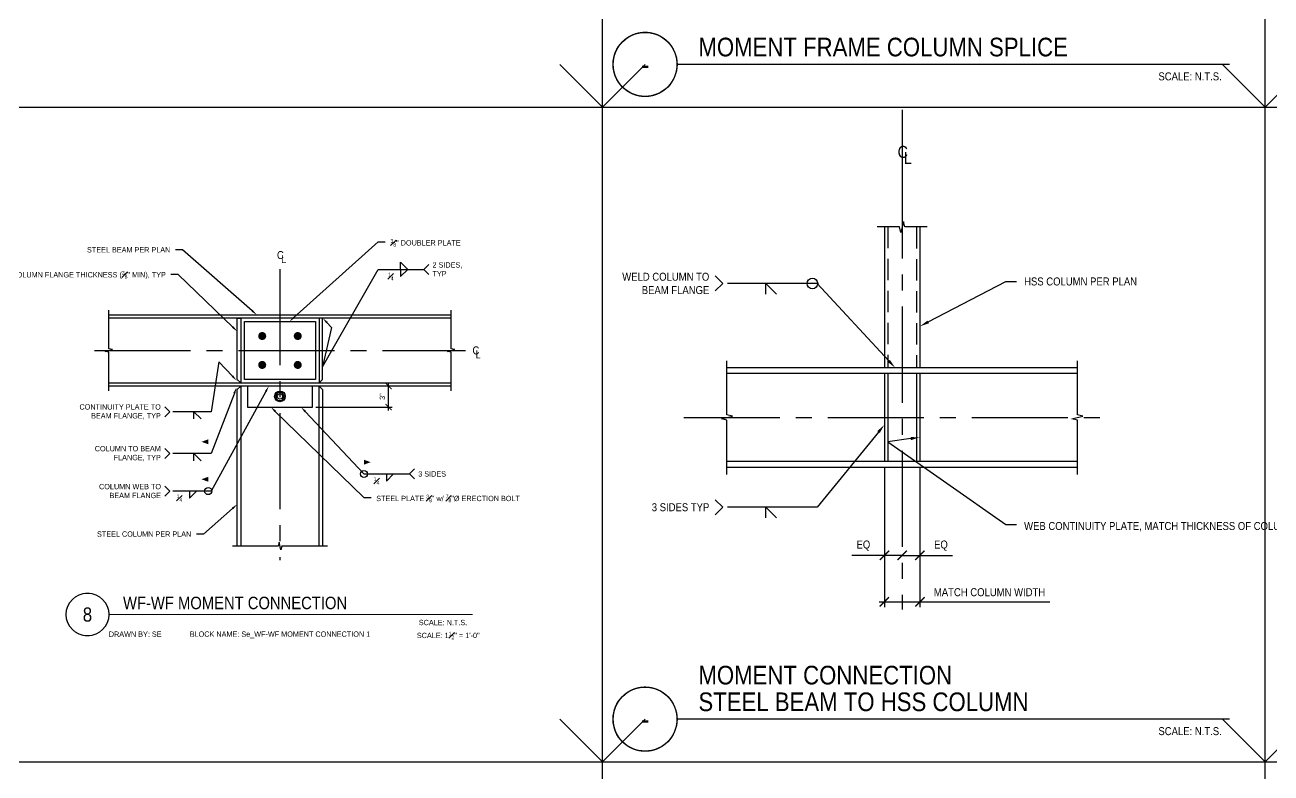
# Model space of a CAD drawing. Header units: inches. Extents: x -16404 to 14624, y -1591 to 16152.
# Drawn here: x -9116.4 to -8941.1, y 8346.4 to 8451.6 of the extents above; entities that cross this region are included whole.
import ezdxf
from ezdxf import colors
from ezdxf.entities.mleader import LeaderData, LeaderLine
from ezdxf.enums import TextEntityAlignment as Align
from ezdxf.math import Vec2, Vec3

# ---------------------------------------------------------------- set-up
doc = ezdxf.new("R2010")
doc.units = ezdxf.units.IN
doc.header["$LTSCALE"] = 24
doc.header["$MEASUREMENT"] = 0
for name, pattern in [('CENTER2', [1.125, 0.75, -0.125, 0.125, -0.125]), ('DASHED2', [0.375, 0.25, -0.125]), ('HIDDEN2', [0.1875, 0.125, -0.0625])]:
    doc.linetypes.add(name, pattern=pattern)
doc.layers.get('0').update_dxf_attribs({"linetype": 'CONTINUOUS'})
doc.layers.get('DefPoints').update_dxf_attribs({"color": 251, "linetype": 'CONTINUOUS'})
doc.layers.add('DESIGNER COMMENTS', color=221, linetype='CONTINUOUS', plot=False)
doc.layers.add('S-ANNO-GRID-NONPLOT', color=251, linetype='CONTINUOUS', plot=False)
for name, color, linetype in [('S-ANNO-DIMS', 2, 'CONTINUOUS'), ('S-ANNO-NOTE', 4, 'CONTINUOUS'), ('S-BOLT', 2, 'CONTINUOUS'), ('S-BREAK', 2, 'CONTINUOUS'), ('S-GRID', 1, 'CENTER2'), ('S-STEEL', 4, 'CONTINUOUS')]:
    doc.layers.add(name, color=color, linetype=linetype)
doc.styles.add('Arial', font='arial.ttf', dxfattribs={"width": 0.85})
doc.dimstyles.new('DIM-12$0', dxfattribs={"dimscale": 12, "dimtxt": 0.09375, "dimasz": 0.109375, "dimexe": 0.0625, "dimexo": 0.0625, "dimgap": 0.0625, "dimtad": 1, "dimdec": 4, "dimzin": 11, "dimdsep": 46, "dimlunit": 4, "dimtxsty": 'Arial', "dimblk": 'ARCHTICK', "dimblk1": 'ARCHTICK', "dimblk2": 'ARCHTICK', "dimsah": 1, "dimcen": 0.125, "dimdle": 0.0625, "dimclrd": 256, "dimclre": 256, "dimclrt": 4, "dimadec": 0, "dimazin": 0, "dimtfac": 0.75, "dimtdec": 4, "dimtofl": 0, "dimtmove": 0, "dimatfit": 3, "dimldrblk": 'ARCHTICK', "dimfxl": 1, "dimfrac": 1, "dimtolj": 1, "dimtzin": 11, "dimarcsym": 0})
doc.dimstyles.new('DIM-8$0', dxfattribs={"dimscale": 8, "dimtxt": 0.09375, "dimasz": 0.109375, "dimexe": 0.0625, "dimexo": 0.0625, "dimgap": 0.0625, "dimtad": 1, "dimdec": 4, "dimzin": 11, "dimdsep": 46, "dimlunit": 4, "dimtxsty": 'Arial', "dimblk1": 'ARCHTICK', "dimblk2": 'ARCHTICK', "dimsah": 1, "dimcen": 0.125, "dimdle": 0.0625, "dimclrd": 256, "dimclre": 256, "dimclrt": 4, "dimadec": 0, "dimazin": 0, "dimtfac": 1, "dimtdec": 4, "dimtmove": 0, "dimatfit": 3, "dimldrblk": 'ARCHTICK', "dimfxl": 1, "dimtolj": 1, "dimtzin": 11, "dimarcsym": 0})

# ---------------------------------------------------------------- blocks, each defined once
blk = doc.blocks.new('_Integral')
at = {"color": 0, "linetype": 'ByBlock', "lineweight": -2}
for centre, start, end in [((0.44488802, -0.09133463), 101.9999999980396, 167.9999999799194), ((-0.44488802, 0.09133463), 282.0000000215427, 348.0000000034225)]:
    blk.add_arc(centre, 0.45416667, start, end, dxfattribs=at)
blk = doc.blocks.new('_ARCHTICK')
at = {"color": 0, "linetype": 'ByBlock', "const_width": 0.15}
blk.add_lwpolyline([(-0.5, -0.5), (0.5, 0.5)], dxfattribs=at)
blk = doc.blocks.new('*D1004')
at = {"layer": 'DefPoints', "color": 0, "transparency": 16777216}
for p in [(-8995.511701926222, 8390.200302833779), (-8990.511701926218, 8390.200302833779), (-8990.511701926218, 8370.50220920752)]:
    blk.add_point(p, dxfattribs=at)
at = {"layer": 'S-ANNO-DIMS', "lineweight": -2, "transparency": 16777216}
for p, q in [((-8995.511701926222, 8389.450302833779), (-8995.511701926222, 8369.75220920752)), ((-8990.511701926218, 8389.450302833779), (-8990.511701926218, 8369.75220920752)), ((-8996.261701926222, 8370.50220920752), (-8990.511701926218, 8370.50220920752)), ((-8990.511701926218, 8370.50220920752), (-8972.24787177615, 8370.50220920752))]:
    blk.add_line(p, q, dxfattribs=at)
at = {"layer": 'S-ANNO-DIMS', "lineweight": -2, "transparency": 16777216, "xscale": 1.3125, "yscale": 1.3125, "zscale": 1.3125, "rotation": 180}
blk.add_blockref('_ARCHTICK', (-8995.511701926222, 8370.50220920752), dxfattribs=at)
at = {"layer": 'S-ANNO-DIMS', "lineweight": -2, "transparency": 16777216, "xscale": 1.3125, "yscale": 1.3125, "zscale": 1.3125}
blk.add_blockref('_ARCHTICK', (-8990.511701926218, 8370.50220920752), dxfattribs=at)
at = {"layer": 'S-ANNO-DIMS', "color": 4, "transparency": 16777216, "insert": (-8980.723536851185, 8371.834277761407), "char_height": 1.125, "attachment_point": 5, "style": 'Arial'}
blk.add_mtext('\\A1;MATCH COLUMN WIDTH', dxfattribs=at)
blk = doc.blocks.new('*D1005')
at = {"layer": 'DefPoints', "color": 0, "transparency": 16777216}
for p in [(-8995.511701926222, 8390.200302833779), (-8993.011701926222, 8377.023914443482), (-8993.011701926222, 8377.023914443482)]:
    blk.add_point(p, dxfattribs=at)
at = {"layer": 'S-ANNO-DIMS', "lineweight": -2, "transparency": 16777216}
for p, q in [((-8995.511701926222, 8389.450302833779), (-8995.511701926222, 8376.273914443482)), ((-8995.511701926222, 8377.023914443482), (-9000.099722049004, 8377.023914443482)), ((-8993.011701926222, 8377.023914443482), (-8996.261701926222, 8377.023914443482))]:
    blk.add_line(p, q, dxfattribs=at)
at = {"layer": 'S-ANNO-DIMS', "lineweight": -2, "transparency": 16777216, "xscale": 1.3125, "yscale": 1.3125, "zscale": 1.3125, "rotation": 180}
blk.add_blockref('_ARCHTICK', (-8995.511701926222, 8377.023914443482), dxfattribs=at)
at = {"layer": 'S-ANNO-DIMS', "lineweight": -2, "transparency": 16777216, "xscale": 1.3125, "yscale": 1.3125, "zscale": 1.3125}
blk.add_blockref('_ARCHTICK', (-8993.011701926222, 8377.023914443482), dxfattribs=at)
at = {"layer": 'S-ANNO-DIMS', "color": 4, "transparency": 16777216, "insert": (-8998.461961987614, 8378.39013204239), "char_height": 1.125, "attachment_point": 5, "style": 'Arial'}
blk.add_mtext('\\A1;EQ', dxfattribs=at)
blk = doc.blocks.new('*D1006')
at = {"layer": 'DefPoints', "color": 0, "transparency": 16777216}
for p in [(-8990.511701926218, 8390.200302833779), (-8993.011701926222, 8377.023914443482), (-8993.011701926222, 8377.023914443482)]:
    blk.add_point(p, dxfattribs=at)
at = {"layer": 'S-ANNO-DIMS', "lineweight": -2, "transparency": 16777216}
for p, q in [((-8990.511701926218, 8389.450302833779), (-8990.511701926218, 8376.273914443482)), ((-8993.011701926222, 8377.023914443482), (-8989.761701926218, 8377.023914443482)), ((-8990.511701926218, 8377.023914443482), (-8985.923681803435, 8377.023914443482))]:
    blk.add_line(p, q, dxfattribs=at)
at = {"layer": 'S-ANNO-DIMS', "lineweight": -2, "transparency": 16777216, "xscale": 1.3125, "yscale": 1.3125, "zscale": 1.3125, "rotation": 180}
blk.add_blockref('_ARCHTICK', (-8993.011701926222, 8377.023914443482), dxfattribs=at)
at = {"layer": 'S-ANNO-DIMS', "lineweight": -2, "transparency": 16777216, "xscale": 1.3125, "yscale": 1.3125, "zscale": 1.3125}
blk.add_blockref('_ARCHTICK', (-8990.511701926218, 8377.023914443482), dxfattribs=at)
at = {"layer": 'S-ANNO-DIMS', "color": 4, "transparency": 16777216, "insert": (-8987.561441864826, 8378.39013204239), "char_height": 1.125, "attachment_point": 5, "style": 'Arial'}
blk.add_mtext('\\A1;EQ', dxfattribs=at)
blk = doc.blocks.new('*U283')
at = {"const_width": 0.1875}
for points in [[(-4.5, 1.695570592395378e-15, -1), (4.5, 1.479114197289397e-31, 3.732050807568883)], [(-4.5, 5.087936460698574e-16, 1), (4.5, 0, -3.732050807568883)]]:
    blk.add_lwpolyline(points, format="xyb", dxfattribs=at)
blk.add_lwpolyline([(4.5, 0), (82.20909887525067, 0)], dxfattribs=at)
blk.add_circle((0, 0), 4.5)
at = {"style": 'Arial', "width": 0.85}
for tag, p in [('DWG_TITLE_1', (7.5, 6.1875)), ('DWG_TITLE_2', (7.5, 2.4375))]:
    blk.add_attdef(tag, text='', height=2.625, dxfattribs=at).set_placement(p, align=Align.MIDDLE_LEFT)
blk.add_attdef('#', text='', height=3, dxfattribs=at).set_placement((0, 0), align=Align.MIDDLE_CENTER)
blk.add_attdef('SCALE', text='', height=1.125, dxfattribs=at).set_placement((81.08409887525067, -1.125), align=Align.TOP_RIGHT)
blk = doc.blocks.new('CL-V12')
at = {"layer": 'DefPoints'}
blk.add_line((0, 5.936025320726912), (0, -5.936025320726912), dxfattribs=at)
at = {"layer": 'S-ANNO-NOTE', "color": 4, "char_height": 1.6875, "attachment_point": 5, "style": 'Arial'}
for s, insert, width in [('C', (0.0879226104952977, 0), 1.384716916780355), ('L', (0.7932882397290086, -0.8449597052604076), 1.059878922237381)]:
    blk.add_mtext(s, dxfattribs=dict(at, insert=insert, width=width))
blk = doc.blocks.new('*U321')
at = {"const_width": 0.1875}
for points in [[(-4.5, 1.2e-15, -1), (4.5, 0, 3.732050807568882)], [(-4.5, 0, 1), (4.5, 0, -3.732050807568882)]]:
    blk.add_lwpolyline(points, format="xyb", dxfattribs=at)
blk.add_lwpolyline([(4.5, 0), (82.20909887525063, 0)], dxfattribs=at)
blk.add_circle((0, 0), 4.5)
at = {"style": 'Arial', "width": 0.85}
for tag, p in [('DWG_TITLE_1', (7.5, 6.1875)), ('DWG_TITLE_2', (7.5, 2.4375))]:
    blk.add_attdef(tag, text='', height=2.625, dxfattribs=at).set_placement(p, align=Align.MIDDLE_LEFT)
blk.add_attdef('#', text='', height=3, dxfattribs=at).set_placement((0, 0), align=Align.MIDDLE_CENTER)
blk.add_attdef('SCALE', text='', height=1.125, dxfattribs=at).set_placement((81.08409887525063, -1.125), align=Align.TOP_RIGHT)
blk = doc.blocks.new('Se_24x36_DETAILS_GRID')
for p, q in [((7.76742490627095, 15.33333333333339), (7.76742490627095, 23.00000000000007)), ((15.53484981254195, 15.33333333333345), (15.53484981254195, 23.00000000000012)), ((7.767424906271003, 15.33333333333344), (8.267424906293057, 15.83333333335561)), ((15.53484981254195, 15.33333333333344), (16.034849812564, 15.8333333333556)), ((3.552713678800501e-15, 15.33333333333338), (7.767424906270949, 15.33333333333338)), ((7.76742490627095, 15.33333333333338), (15.5348498125419, 15.33333333333338)), ((7.767424906270946, 7.66666666666672), (7.767424906270946, 15.33333333333339)), ((15.53484981254189, 15.33333333333338), (23.30227471881284, 15.33333333333338)), ((15.53484981254195, 7.666666666666777), (15.53484981254195, 15.33333333333345)), ((7.767424906271003, 7.666666666666777), (8.267424906293057, 8.166666666688942)), ((15.53484981254195, 7.666666666666777), (16.034849812564, 8.166666666688936)), ((3.552713678800501e-15, 7.666666666666725), (7.767424906270949, 7.666666666666721)), ((7.76742490627095, 7.666666666666725), (15.5348498125419, 7.666666666666721)), ((7.767424906270946, 4.707345624410664e-14), (7.767424906270946, 7.66666666666672)), ((15.53484981254189, 7.666666666666725), (23.30227471881284, 7.666666666666721)), ((15.53484981254195, 1.039168751049147e-13), (15.53484981254195, 7.666666666666777))]:
    blk.add_line(p, q)
at = {"linetype": 'DASHED2', "ltscale": 0.5}
for p, q in [((7.767424906270946, 15.33333333333338), (7.267424906248898, 15.83333333335554)), ((15.53484981254189, 15.33333333333338), (15.03484981251985, 15.83333333335554)), ((7.767424906270946, 7.66666666666672), (7.267424906248898, 8.166666666688881)), ((15.53484981254189, 7.66666666666672), (15.03484981251985, 8.166666666688881))]:
    blk.add_line(p, q, dxfattribs=at)
blk = doc.blocks.new('*U135')
blk.add_lwpolyline([(-0.328125, 0.5683291712334722), (-0.65625, 0), (-0.328125, -0.5683291712334722), (0.328125, -0.5683291712334722), (0.65625, 0), (0.328125, 0.5683291712334722)], close=True)
for radius in [0.75, 0.375]:
    blk.add_circle((0, 0), radius)
blk = doc.blocks.new('*D1103')
at = {"layer": 'DefPoints', "color": 0, "transparency": 16777216}
for p in [(-9065.21823570591, 8400.820375503503), (-9065.218235706325, 8400.820375503503), (-9075.933920289095, 8397.86600339945)]:
    blk.add_point(p, dxfattribs=at)
at = {"layer": 'S-ANNO-DIMS', "lineweight": -2, "transparency": 16777216}
for p, q in [((-9065.71823570591, 8400.820375503503), (-9065.718235706325, 8400.820375503503)), ((-9065.218235706325, 8397.36600339945), (-9065.218235706325, 8401.320375503503)), ((-9075.433920289095, 8397.86600339945), (-9064.718235706325, 8397.86600339945))]:
    blk.add_line(p, q, dxfattribs=at)
at = {"layer": 'S-ANNO-DIMS', "lineweight": -2, "transparency": 16777216, "xscale": 0.875, "yscale": 0.875, "zscale": 0.875}
for p, rotation in [((-9065.218235706325, 8400.820375503503), 90), ((-9065.218235706325, 8397.86600339945), 270)]:
    blk.add_blockref('_ARCHTICK', p, dxfattribs=dict(at, rotation=rotation))
at = {"layer": 'S-ANNO-DIMS', "color": 4, "transparency": 16777216, "insert": (-9066.101421245203, 8399.343189451476), "char_height": 0.75, "attachment_point": 5, "rotation": 90, "style": 'Arial'}
blk.add_mtext('\\A1;3"', dxfattribs=at)
blk = doc.blocks.new('*U337')
at = {"const_width": 0.125}
for points in [[(-3, 8e-16, -1), (3, 0, 3.732050807568882)], [(-3, 0, 1), (3, 0, -3.732050807568882)]]:
    blk.add_lwpolyline(points, format="xyb", dxfattribs=at)
blk.add_lwpolyline([(3, 0), (54.13939924981424, 0)], dxfattribs=at)
blk.add_circle((0, 0), 3)
at = {"style": 'Arial', "width": 0.85}
for tag, p in [('DWG_TITLE_1', (5, 4.125)), ('DWG_TITLE_2', (5, 1.625))]:
    blk.add_attdef(tag, text='', height=1.75, dxfattribs=at).set_placement(p, align=Align.MIDDLE_LEFT)
blk.add_attdef('#', text='', height=2, dxfattribs=at).set_placement((0, 0), align=Align.MIDDLE_CENTER)
blk.add_attdef('SCALE', text='', height=0.75, dxfattribs=at).set_placement((53.38939924981424, -0.75), align=Align.TOP_RIGHT)
blk = doc.blocks.new('*U271')
at = {"color": 0, "linetype": 'ByBlock'}
blk.add_lwpolyline([(8.500000000000455, 4.547473508864641e-13), (0.3785735647006732, 4.547473508864641e-13), (0.1892867823507913, -0.7783511929465021), (-0.1892867823507913, 0.7783511929465021), (-0.3785735646970352, 4.547473508864641e-13), (-8.500000000000455, 4.547473508864641e-13)], dxfattribs=at)
blk = doc.blocks.new('*U272')
at = {"color": 0, "linetype": 'ByBlock'}
blk.add_lwpolyline([(9.999999999999943, 4.547473508864641e-13), (0.3785735647006732, 4.547473508864641e-13), (0.1892867823507913, -0.7783511929465021), (-0.1892867823507913, 0.7783511929465021), (-0.3785735646970352, 4.547473508864641e-13), (-9.999999999999943, 4.547473508864641e-13)], dxfattribs=at)

msp = doc.modelspace()

# ---------------------------------------------------------------- linework, layer by layer
at = {"layer": 'S-ANNO-DIMS', "const_width": 0.5625}
for points in [[(-9083.277670289091, 8407.8516255035, 1), (-9082.715170289091, 8407.8516255035, 1)], [(-9077.715170289091, 8407.8516255035, -1), (-9078.277670289091, 8407.8516255035, -1)], [(-9083.277670289091, 8403.7891255035, -1), (-9082.715170289091, 8403.7891255035, -1)], [(-9077.715170289091, 8403.7891255035, 1), (-9078.277670289091, 8403.7891255035, 1)]]:
    msp.add_lwpolyline(points, format="xyb", close=True, dxfattribs=at)
at = {"layer": 'S-ANNO-NOTE', "color": 1, "linetype": 'CENTER2', "ltscale": 0.75}
for p, q in [((-8993.011701926222, 8432.230559482807), (-8993.011701926222, 8369.410757561527)), ((-9023.700509761919, 8396.387802833779), (-8964.437335184008, 8396.387802833779))]:
    msp.add_line(p, q, dxfattribs=at)
at = {"layer": 'S-ANNO-NOTE'}
for points in [[(-9063.53322617213, 8417.219998354958), (-9063.53322617213, 8418.219998354958), (-9062.53322617213, 8417.219998354958)], [(-9059.58117904064, 8416.51289157377), (-9060.288285821825, 8417.219998354958), (-9059.58117904064, 8417.927105136147)], [(-9063.53322617213, 8417.219998354958), (-9063.53322617213, 8416.219998354958), (-9062.53322617213, 8417.219998354958)], [(-9019.28460036145, 8416.30257827757), (-9018.223940189673, 8415.241918105792), (-9019.28460036145, 8414.181257934011)], [(-9012.18655540119, 8413.741918105792), (-9012.18655540119, 8415.241918105792), (-9010.68655540119, 8413.741918105792)], [(-9096.691540671934, 8396.487526027264), (-9095.98443389075, 8397.194632808452), (-9096.691540671934, 8397.901739589637)], [(-9092.589542700014, 8396.194632808452), (-9092.589542700014, 8397.194632808452), (-9091.589542700014, 8396.194632808452)], [(-9096.691540671934, 8390.620680731077), (-9095.98443389075, 8391.327787512266), (-9096.691540671934, 8392.03489429345)], [(-9092.589542700014, 8390.327787512266), (-9092.589542700014, 8391.327787512266), (-9091.589542700014, 8390.327787512266)], [(-9065.53322617213, 8388.461810465426), (-9065.53322617213, 8387.461810465426), (-9064.53322617213, 8388.461810465426)], [(-9061.58117904064, 8387.754703684237), (-9062.288285821825, 8388.461810465426), (-9061.58117904064, 8389.168917246614)], [(-9096.69154067193, 8385.35237443681), (-9095.98443389075, 8386.059481217999), (-9096.69154067193, 8386.766587999187)], [(-9093.23949354044, 8386.059481217999), (-9093.23949354044, 8385.059481217999), (-9092.23949354044, 8386.059481217999)], [(-9019.28460036145, 8384.837121285254), (-9018.223940189673, 8383.776461113477), (-9019.28460036145, 8382.715800941696)], [(-9012.18655540119, 8382.276461113477), (-9012.18655540119, 8383.776461113477), (-9010.68655540119, 8382.276461113477)]]:
    msp.add_lwpolyline(points, dxfattribs=at)
for points in [[(-9090.589412931462, 8391.327787512266, 0, 0, 0), (-9090.589412931462, 8392.98576736894, 0.6840402866509976, 0, 0), (-9091.529105552247, 8392.98576736894, 0, 0, 0)], [(-9068.683306781113, 8388.461810465426, 0, 0, 0), (-9068.683306781113, 8390.1197903221, 0.6840402866509976, 0, 0), (-9067.743614160328, 8390.1197903221, 0, 0, 0)], [(-9090.589412931462, 8386.059481217999, 0, 0, 0), (-9090.589412931462, 8387.717461074673, 0.6840402866509976, 0, 0), (-9091.529105552247, 8387.717461074673, 0, 0, 0)]]:
    msp.add_lwpolyline(points, format="xyseb", dxfattribs=at)
for centre, radius in [((-9005.631408750742, 8415.241918105792), 0.75), ((-9068.683306781113, 8388.461810465426), 0.5), ((-9090.589412931462, 8386.059481217999), 0.5)]:
    msp.add_circle(centre, radius, dxfattribs=at)
at = {"layer": 'S-BREAK'}
for points in [[(-8989.511701926222, 8423.184897368592), (-8992.633128361522, 8423.184897368592), (-8992.82241514387, 8423.963248561537), (-8993.200988708573, 8422.406546175644), (-8993.390275490921, 8423.184897368592), (-8996.511701926222, 8423.184897368588)], [(-9017.642300096966, 8388.387802833782), (-9017.642300096966, 8396.009229269082), (-9018.42065128991, 8396.19851605143), (-9016.863948904018, 8396.57708961613), (-9017.642300096966, 8396.766376398478), (-9017.642300096963, 8404.387802833782)], [(-8968.381103755484, 8388.387802833782), (-8968.381103755484, 8396.009229269082), (-8969.159454948433, 8396.19851605143), (-8967.60275256254, 8396.57708961613), (-8968.381103755484, 8396.766376398478), (-8968.381103755484, 8404.387802833782)]]:
    msp.add_lwpolyline(points, dxfattribs=at)
at = {"layer": 'S-GRID', "color": 1, "linetype": 'CENTER2', "ltscale": 0.75}
for p, q in [((-9080.496420289091, 8417.268235502808), (-9080.496420289091, 8376.334396882394)), ((-9106.560089780098, 8405.8203755035), (-9054.432750798085, 8405.8203755035))]:
    msp.add_line(p, q, dxfattribs=at)
at = {"layer": 'S-STEEL'}
for p, q in [((-8995.511701926222, 8423.184897368588), (-8995.511701926222, 8403.387802833779)), ((-8990.511701926222, 8423.177272569126), (-8990.511701926222, 8403.387802833779)), ((-9104.560089780098, 8410.8203755035), (-9056.432750798085, 8410.8203755035)), ((-9056.432750798085, 8410.3828755035), (-9104.560089780098, 8410.3828755035)), ((-8968.381103755484, 8403.387802833782), (-9017.642300096963, 8403.387802833782)), ((-8968.381103755484, 8402.575302833782), (-9017.642300096963, 8402.575302833782)), ((-8995.511701926222, 8402.575302833779), (-8995.511701926222, 8390.200302833779)), ((-8995.011701926222, 8402.575302833779), (-8995.011701926222, 8390.200302833779)), ((-8991.011701926222, 8402.575302833779), (-8991.011701926218, 8390.200302833779)), ((-8990.511701926222, 8402.575302833779), (-8990.511701926218, 8390.200302833779)), ((-9104.560089780098, 8401.2578755035), (-9056.432750798085, 8401.2578755035)), ((-9056.432750798085, 8400.8203755035), (-9104.560089780098, 8400.8203755035)), ((-8968.381103755484, 8390.200302833782), (-9017.642300096959, 8390.200302833782)), ((-8968.381103755484, 8389.387802833782), (-9017.642300096959, 8389.387802833782))]:
    msp.add_line(p, q, dxfattribs=at)
at = {"layer": 'S-STEEL', "color": 2, "linetype": 'HIDDEN2'}
for p, q in [((-8995.011701926222, 8423.184897368588), (-8995.011701926222, 8403.387802833779)), ((-8991.011701926222, 8423.177272569126), (-8991.011701926222, 8403.387802833779))]:
    msp.add_line(p, q, dxfattribs=at)
at = {"layer": 'S-STEEL'}
for points in [[(-9085.996420289091, 8401.2578755035), (-9086.496420289091, 8401.7578755035), (-9086.496420289091, 8410.3828755035), (-9085.996420289091, 8410.3828755035)], [(-9085.496420289091, 8409.8828755035), (-9075.496420289091, 8409.8828755035), (-9075.496420289091, 8401.7578755035), (-9085.496420289091, 8401.7578755035)], [(-9074.996420289091, 8401.2578755035), (-9074.496420289091, 8401.7578755035), (-9074.496420289091, 8410.3828755035), (-9074.996420289091, 8410.3828755035)], [(-9085.058920289091, 8397.866003399446), (-9075.933920289091, 8397.866003399446), (-9075.933920289091, 8400.8203755035), (-9085.058920289091, 8400.8203755035)]]:
    msp.add_lwpolyline(points, close=True, dxfattribs=at)
for points in [[(-9086.496420289091, 8378.334396882394), (-9086.496420289091, 8400.3203755035), (-9085.996420289091, 8400.8203755035), (-9085.996420289091, 8378.334396882394)], [(-9074.996420289091, 8378.334396882394), (-9074.996420289091, 8400.8203755035), (-9074.496420289091, 8400.3203755035), (-9074.496420289091, 8378.334396882394)]]:
    msp.add_lwpolyline(points, dxfattribs=at)

# ---------------------------------------------------------------- block references
at = {"layer": 'S-ANNO-GRID-NONPLOT', "xscale": 12, "yscale": 12, "zscale": 12}
msp.add_blockref('Se_24x36_DETAILS_GRID', (-9128.36779813519, 8256), dxfattribs=at)
at = {"layer": 'S-ANNO-NOTE'}
for name, p, values in [('*U321', (-9029.158699259406, 8446.034590119063), {'#': '-', 'DWG_TITLE_2': 'MOMENT FRAME COLUMN SPLICE', 'SCALE': 'SCALE: N.T.S.'}), ('*U337', (-9107.566119913998, 8368.705828455226), {'#': '8', 'DWG_TITLE_2': 'WF-WF MOMENT CONNECTION', 'SCALE': 'SCALE: N.T.S.'}), ('*U283', (-9029.158699259675, 8354.000000000266), {'#': '-', 'DWG_TITLE_1': 'MOMENT CONNECTION', 'DWG_TITLE_2': 'STEEL BEAM TO HSS COLUMN ', 'SCALE': 'SCALE: N.T.S.'})]:
    msp.add_blockref(name, p, dxfattribs=at).add_auto_attribs(values)
msp.add_blockref('CL-V12', (-8993.011701926222, 8433.719967121382), dxfattribs=at)
at = {"layer": 'S-BOLT', "color": 2}
msp.add_blockref('*U135', (-9080.496420289091, 8399.366003399446), dxfattribs=at)
at = {"layer": 'S-BREAK', "xscale": 0.6666666666666666, "yscale": 0.6666666666666666, "zscale": 0.6666666666666666, "rotation": 270}
for p in [(-9104.560089780098, 8405.8203755035), (-9056.432750798085, 8405.8203755035)]:
    msp.add_blockref('*U271', p, dxfattribs=at)
at = {"layer": 'S-BREAK', "xscale": 0.6666666666666666, "yscale": 0.6666666666666666, "zscale": 0.6666666666666666}
msp.add_blockref('*U272', (-9080.496420289091, 8378.334396882394), dxfattribs=at)

# ---------------------------------------------------------------- texts
at = {"layer": 'DESIGNER COMMENTS', "char_height": 0.75, "style": 'Arial'}
for s, insert, width, attachment_point in [('\\A1;DRAWN BY: SE', (-9104.566227400235, 8366.318485446565), 7.111071428571427, 1), ('\\A1;BLOCK NAME: Se_WF-WF MOMENT CONNECTION 1', (-9080.496420289091, 8365.842733216952), 24.44499999999997, 5), ('\\A1;SCALE: 1{\\H0.7x;\\S1#2;}" = 1\'-0"', (-9052.426720664007, 8366.289161788383), 13.12496666549328, 3)]:
    msp.add_mtext(s, dxfattribs=dict(at, insert=insert, width=width, attachment_point=attachment_point))
at = {"layer": 'S-ANNO-NOTE', "color": 4, "char_height": 1.125, "attachment_point": 5, "style": 'Arial'}
for s, insert, width in [('C', (-9080.437805215428, 8419.225597471606), 0.8308928571428571), ('L', (-9079.967561462607, 8418.662291001434), 0.7398214285714284), ('C', (-9052.953688207224, 8405.8203755035), 0.8308928571428571), ('L', (-9052.632274958101, 8405.257069033327), 0.7398214285714284)]:
    msp.add_mtext(s, dxfattribs=dict(at, insert=insert, width=width))
at = {"layer": 'S-ANNO-NOTE', "style": 'Arial'}
for s, insert, char_height, width, attachment_point in [('2 SIDES, TYP', (-9059.053339858354, 8417.219998354958), 0.75, 4.105714285714286, 4), ('\\A1;{\\H0.7x;\\S1#4;}', (-9065.32039466051, 8416.7470005041), 0.75, 1.393552456265752, 1), ('{\\C4;WELD COLUMN TO BEAM FLANGE}', (-9020.128219837778, 8415.241918105788), 1.125, 14.55161616137048, 6), ('CONTINUITY PLATE TO BEAM FLANGE, TYP', (-9097.253953656153, 8397.194632808452), 0.75, 10.41999999999999, 6), ('COLUMN TO BEAM FLANGE, TYP', (-9097.253953656153, 8391.327787512266), 0.75, 8.566101648841524, 6), ('\\A1;{\\H0.7x;\\S1#4;}', (-9067.32039466051, 8387.988812614567), 0.75, 1.393552456265752, 1), ('3 SIDES', (-9061.053339858354, 8388.461810465426), 0.75, 8.442580553336786, 4), ('COLUMN WEB TO BEAM FLANGE', (-9097.219379854218, 8386.059481217999), 0.75, 8.442580553336786, 6), ('\\A1;{\\H0.7x;\\S1#4;}', (-9095.02666202882, 8385.58648336714), 0.75, 1.393552456265752, 1), ('3 SIDES TYP', (-9020.128219837778, 8383.776461113473), 1.125, 14.55161616137048, 6)]:
    msp.add_mtext(s, dxfattribs=dict(at, insert=insert, char_height=char_height, width=width, attachment_point=attachment_point))

# ---------------------------------------------------------------- dimensions: what is measured, and where the dimension line sits
at = {"layer": 'S-ANNO-DIMS'}
dim = msp.add_linear_dim(base=(-9065.218235706325, 8400.820375503503), p1=(-9075.933920289091, 8397.866003399446), p2=(-9065.218235705906, 8400.8203755035), angle=90, text='3"', dimstyle='DIM-8$0', override={"dimtmove": 1}, dxfattribs=at)
dim.commit()
dim.dimension.update_dxf_attribs({"geometry": '*D1103', "text_midpoint": (-9066.101421245203, 8399.343189451476)})
dim = msp.add_linear_dim(base=(-8993.011701926222, 8377.023914443482), p1=(-8995.511701926222, 8390.200302833779), p2=(-8993.011701926222, 8377.023914443482), text='EQ', dimstyle='DIM-12$0', override={"dimtofl": 1}, dxfattribs=at)
dim.commit()
dim.dimension.update_dxf_attribs({"geometry": '*D1005', "text_midpoint": (-8998.461961987614, 8377.023914443482), "dimtype": 160})
dim = msp.add_linear_dim(base=(-8990.511701926218, 8370.50220920752), p1=(-8995.511701926222, 8390.200302833779), p2=(-8990.511701926218, 8390.200302833779), text='MATCH COLUMN WIDTH', dimstyle='DIM-12$0', override={"dimtofl": 1}, dxfattribs=at)
dim.commit()
dim.dimension.update_dxf_attribs({"geometry": '*D1004', "text_midpoint": (-8980.723536851185, 8371.834277761407)})
dim = msp.add_linear_dim(base=(-8993.011701926222, 8377.023914443482), p1=(-8990.511701926218, 8390.200302833779), p2=(-8993.011701926222, 8377.023914443482), angle=180, text='EQ', dimstyle='DIM-12$0', override={"dimtofl": 1}, dxfattribs=at)
dim.commit()
dim.dimension.update_dxf_attribs({"geometry": '*D1006', "text_midpoint": (-8987.561441864826, 8377.023914443482), "dimtype": 160})

# ---------------------------------------------------------------- leaders
at = {"layer": 'S-ANNO-NOTE'}
ml = msp.add_multileader_mtext('Standard', dxfattribs=at)
ml.set_content('\\A1;{\\H0.7x;\\C4;\\S3#8;\\H1.42857x;"\\H1x; DOUBLER PLATE }', color=4, style='Arial')
ml.set_leader_properties(color=2)
ml.build(insert=Vec2(0, 0))
ml.multileader.update_dxf_attribs({"dogleg_length": 0.36, "arrow_head_size": 0.875, "scale": 8})
ctx = ml.context
ctx.base_point, ctx.scale, ctx.char_height, ctx.arrow_head_size, ctx.landing_gap_size, ctx.plane_origin = Vec3(-9065.683306781113, 8421.09533371505), 8, 0.75, 0.875, 0.72, Vec3(-9049.882627288247, 8045.821289352701)
notes = []
notes.append((ctx, [(1, (1, 1, 0), (-9066.683306781113, 8421.09533371505), (1, 0), 1.000000000000005, [(0, [(-9079.184368924249, 8409.8828755035)], 0, [])])]))
ctx.mtext.insert, ctx.mtext.width, ctx.mtext.flow_direction = Vec3(-9064.963306781112, 8421.476728660906), 9.58410671785714, 5
ml = msp.add_multileader_mtext('Standard', dxfattribs=at)
ml.set_content('\\A1;{\\C4;STEEL BEAM PER PLAN}', color=4, style='Arial')
ml.set_leader_properties(color=2)
ml.build(insert=Vec2(0, 0))
ml.multileader.update_dxf_attribs({"dogleg_length": 0.36, "arrow_head_size": 0.875, "scale": 8})
ctx = ml.context
ctx.base_point, ctx.scale, ctx.char_height, ctx.arrow_head_size, ctx.landing_gap_size, ctx.plane_origin = Vec3(-9106.760841502892, 8419.964991725956), 8, 0.75, 0.875, 0.72, Vec3(-9049.882627288247, 8041.016715094752)
ctx.text_align_type = 2
notes.append((ctx, [(0, (1, 1, 0), (-9094.18867915637, 8419.964991725956), (-1, 0), 1.000000000000005, [(0, [(-9083.750732152112, 8410.8203755035)], 0, [])])]))
ctx.mtext.insert, ctx.mtext.width, ctx.mtext.alignment, ctx.mtext.flow_direction = Vec3(-9095.908679156368, 8420.346386678208), 16.2213726802147, 3, 5
ml = msp.add_multileader_mtext('Standard', dxfattribs=at)
ml.set_content('', color=4, style='Arial')
ml.set_leader_properties(color=2)
ml.build(insert=Vec2(0, 0))
ml.multileader.update_dxf_attribs({"dogleg_length": 1.214514073944883, "arrow_head_size": 0.875, "scale": 8})
ctx = ml.context
ctx.base_point, ctx.scale, ctx.char_height, ctx.arrow_head_size, ctx.landing_gap_size, ctx.plane_origin = Vec3(-9060.288285821825, 8417.219998354958), 8, 0.75, 0.875, 0.72, Vec3(-9073.713905910892, 7733.611071087816)
notes.append((ctx, [(0, (1, 1, 0), (-9066.683306781113, 8417.219998354958), (1, 0), 6.395020959287649, [(1, [(-9074.496420289091, 8410.3828755035), (-9073.256180645658, 8409.058893492318), (-9074.496420289091, 8403.520273908889)], 0, [])])]))
ctx.mtext.insert, ctx.mtext.flow_direction = Vec3(-9059.568285821824, 8417.594998354958), 5
ml = msp.add_multileader_mtext('Standard', dxfattribs=at)
ml.set_content('\\A1;CONTINUITY PLATE TO MATCH COLUMN FLANGE THICKNESS ({\\H0.7x;\\S3#8;\\H1.4286x;" MIN), TYP}', color=4, style='Arial')
ml.set_leader_properties(color=2)
ml.build(insert=Vec2(0, 0))
ml.multileader.update_dxf_attribs({"dogleg_length": 0.36, "arrow_head_size": 0.875, "scale": 8})
ctx = ml.context
ctx.base_point, ctx.scale, ctx.char_height, ctx.arrow_head_size, ctx.landing_gap_size, ctx.plane_origin = Vec3(-9108.352827824197, 8416.502016206006), 8, 0.75, 0.875, 0.72, Vec3(-9049.882627288247, 8036.334846840326)
ctx.text_align_type = 2
notes.append((ctx, [(0, (1, 1, 0), (-9094.820742393775, 8416.502016206006), (-1, 0), 1.000000000000005, [(0, [(-9086.496420289091, 8408.493821466229)], 0, [])])]))
ctx.mtext.insert, ctx.mtext.width, ctx.mtext.alignment, ctx.mtext.flow_direction = Vec3(-9096.540742393776, 8416.987267387794), 13.25744589285714, 3, 5
ml = msp.add_multileader_mtext('Standard', dxfattribs=at)
ml.set_content('HSS COLUMN PER PLAN', color=4, style='Arial')
ml.set_leader_properties(color=2)
ml.build(insert=Vec2(0, 0))
ml.multileader.update_dxf_attribs({"dogleg_length": 0.36, "arrow_head_size": 1.3125, "scale": 12})
ctx = ml.context
ctx.base_point, ctx.scale, ctx.char_height, ctx.arrow_head_size, ctx.landing_gap_size, ctx.plane_origin = Vec3(-8976.948216887533, 8415.512743638687), 12, 1.125, 1.3125, 1.08, Vec3(-9022.155002530748, 8117.177921792626)
notes.append((ctx, [(0, (1, 1, 0), (-8978.448216887533, 8415.512743638687), (1, 0), 1.500000000000008, [(0, [(-8990.511701926218, 8409.225679652478)], 0, [])])]))
ctx.mtext.insert, ctx.mtext.width, ctx.mtext.flow_direction = Vec3(-8975.868216887535, 8416.084836067064), 24.58736539175152, 5
ml = msp.add_multileader_mtext('Standard', dxfattribs=at)
ml.set_content('', color=4, style='Arial')
ml.set_leader_properties(color=2)
ml.build(insert=Vec2(0, 0))
ml.multileader.update_dxf_attribs({"dogleg_length": 1.214514073944883, "arrow_head_size": 1.3125, "scale": 12})
ctx = ml.context
ctx.base_point, ctx.scale, ctx.char_height, ctx.arrow_head_size, ctx.landing_gap_size, ctx.plane_origin = Vec3(-9019.723940189673, 8415.241918105792), 12, 1.125, 1.3125, 1.08, Vec3(-8998.600809620963, 8422.272517235571)
ctx.text_align_type = 2
notes.append((ctx, [(0, (1, 1, 0), (-9004.971408750742, 8415.241918105792), (-1, 0), 12.59253143893147, [(0, [(-8993.993283614072, 8403.387802833782)], 0, [])])]))
ctx.mtext.insert, ctx.mtext.alignment, ctx.mtext.flow_direction = Vec3(-9018.643940189675, 8415.804418105792), 3, 5
ml = msp.add_multileader_mtext('Standard', dxfattribs=at)
ml.set_content('', color=4, style='Arial')
ml.set_leader_properties(color=2)
ml.build(insert=Vec2(0, 0))
ml.multileader.update_dxf_attribs({"dogleg_length": 1.214514073944883, "arrow_head_size": 0.875, "scale": 8})
ctx = ml.context
ctx.base_point, ctx.scale, ctx.char_height, ctx.arrow_head_size, ctx.landing_gap_size, ctx.plane_origin = Vec3(-9096.984433890751, 8397.194632808452), 8, 0.75, 0.875, 0.72, Vec3(-9086.558813801683, 7713.58570554131)
ctx.text_align_type = 2
notes.append((ctx, [(0, (1, 1, 0), (-9090.149412931463, 8397.194632808452), (-1, 0), 5.395020959287649, [(0, [(-9086.595300335583, 8401.590460337022), (-9089.082369910044, 8404.235955254557)], 0, [])])]))
ctx.mtext.insert, ctx.mtext.alignment, ctx.mtext.flow_direction = Vec3(-9096.264433890748, 8397.569632808452), 3, 5
ml = msp.add_multileader_mtext('Standard', dxfattribs=at)
ml.set_content('', color=4, style='Arial')
ml.set_leader_properties(color=2)
ml.build(insert=Vec2(0, 0))
ml.multileader.update_dxf_attribs({"dogleg_length": 1.214514073944883, "arrow_head_size": 0.875, "scale": 8})
ctx = ml.context
ctx.base_point, ctx.scale, ctx.char_height, ctx.arrow_head_size, ctx.landing_gap_size, ctx.plane_origin = Vec3(-9096.984433890751, 8386.059481217999), 8, 0.75, 0.875, 0.72, Vec3(-9089.729649506047, 7702.450553950856)
ctx.text_align_type = 2
notes.append((ctx, [(0, (1, 1, 0), (-9090.149412931463, 8386.059481217999), (-1, 0), 5.395020959287649, [(0, [(-9082.069744225952, 8400.8203755035)], 0, [])])]))
ctx.mtext.insert, ctx.mtext.alignment, ctx.mtext.flow_direction = Vec3(-9096.264433890748, 8386.434481217999), 3, 5
ml = msp.add_multileader_mtext('Standard', dxfattribs=at)
ml.set_content('', color=4, style='Arial')
ml.set_leader_properties(color=2)
ml.build(insert=Vec2(0, 0))
ml.multileader.update_dxf_attribs({"dogleg_length": 1.214514073944883, "arrow_head_size": 0.875, "scale": 8})
ctx = ml.context
ctx.base_point, ctx.scale, ctx.char_height, ctx.arrow_head_size, ctx.landing_gap_size, ctx.plane_origin = Vec3(-9096.984433890751, 8391.327787512266), 8, 0.75, 0.875, 0.72, Vec3(-9086.558813801683, 7707.001853663801)
ctx.text_align_type = 2
notes.append((ctx, [(0, (1, 1, 0), (-9090.149412931463, 8391.327787512266), (-1, 0), 5.395020959287649, [(0, [(-9086.601207243439, 8400.62787947489)], 0, [])])]))
ctx.mtext.insert, ctx.mtext.alignment, ctx.mtext.flow_direction = Vec3(-9096.264433890748, 8391.702787512266), 3, 5
ml = msp.add_multileader_mtext('Standard', dxfattribs=at)
ml.set_content('\\A1;{\\C4;STEEL PLATE \\H0.7x;\\S3#8;\\H1.4286x;" w/ \\H0.7x;\\S7#8;\\H1.4286x;"%%C ERECTION BOLT}', color=4, style='Arial')
ml.set_leader_properties(color=2)
ml.build(insert=Vec2(0, 0))
ml.multileader.update_dxf_attribs({"dogleg_length": 0.36, "arrow_head_size": 0.875, "scale": 8})
ctx = ml.context
ctx.base_point, ctx.scale, ctx.char_height, ctx.arrow_head_size, ctx.landing_gap_size, ctx.plane_origin = Vec3(-9067.683306781113, 8385.152360842905), 8, 0.75, 0.875, 0.72, Vec3(-9110.390092424328, 8006.908854551604)
notes.append((ctx, [(0, (1, 1, 0), (-9068.683306781113, 8385.152360842905), (1, 0), 1.000000000000005, [(0, [(-9081.779288587211, 8397.866003399446)], 0, [])])]))
ctx.mtext.insert, ctx.mtext.width, ctx.mtext.flow_direction = Vec3(-9066.963306781112, 8385.542453533908), 9.978796749999997, 5
ml = msp.add_multileader_mtext('Standard', dxfattribs=at)
ml.set_content('', color=4, style='Arial')
ml.set_leader_properties(color=2)
ml.build(insert=Vec2(0, 0))
ml.multileader.update_dxf_attribs({"dogleg_length": 1.214514073944883, "arrow_head_size": 0.875, "scale": 8})
ctx = ml.context
ctx.base_point, ctx.scale, ctx.char_height, ctx.arrow_head_size, ctx.landing_gap_size, ctx.plane_origin = Vec3(-9062.288285821825, 8388.461810465426), 8, 0.75, 0.875, 0.72, Vec3(-9073.713905910892, 7704.852883198283)
notes.append((ctx, [(0, (1, 1, 0), (-9068.683306781113, 8388.461810465426), (1, 0), 6.395020959287649, [(0, [(-9077.53593325962, 8397.866003399446)], 0, [])])]))
ctx.mtext.insert, ctx.mtext.flow_direction = Vec3(-9061.568285821824, 8388.836810465426), 5
ml = msp.add_multileader_mtext('Standard', dxfattribs=at)
ml.set_content('', color=4, style='Arial')
ml.set_leader_properties(color=2)
ml.build(insert=Vec2(0, 0))
ml.multileader.update_dxf_attribs({"dogleg_length": 1.214514073944883, "arrow_head_size": 1.3125, "scale": 12})
ctx = ml.context
ctx.base_point, ctx.scale, ctx.char_height, ctx.arrow_head_size, ctx.landing_gap_size, ctx.plane_origin = Vec3(-9019.723940189673, 8383.776461113477), 12, 1.125, 1.3125, 1.08, Vec3(-8998.600809620963, 8390.807060243256)
ctx.text_align_type = 2
notes.append((ctx, [(0, (1, 1, 0), (-9004.971408750742, 8383.776461113477), (-1, 0), 12.59253143893147, [(0, [(-8995.511701926222, 8395.368149959064)], 0, [])])]))
ctx.mtext.insert, ctx.mtext.alignment, ctx.mtext.flow_direction = Vec3(-9018.643940189675, 8384.338961113477), 3, 5
ml = msp.add_multileader_mtext('Standard', dxfattribs=at)
ml.set_content('\\A1;{\\C256;WEB CONTINUITY PLATE, MATCH THICKNESS OF COLUMN WALL THICKNESS (\\H0.7x;\\S3#8;\\H1.4286x;" MIN), EACH SIDE TYP}', color=4, style='Arial')
ml.set_leader_properties(color=2)
ml.build(insert=Vec2(0, 0))
ml.multileader.update_dxf_attribs({"dogleg_length": 0.36, "arrow_head_size": 1.3125, "scale": 12})
ctx = ml.context
ctx.base_point, ctx.scale, ctx.char_height, ctx.arrow_head_size, ctx.landing_gap_size, ctx.plane_origin = Vec3(-8976.948216887533, 8381.37201633309), 12, 1.125, 1.3125, 1.08, Vec3(-9022.155002530748, 8083.03719448703)
notes.append((ctx, [(0, (1, 1, 0), (-8978.448216887533, 8381.37201633309), (1, 0), 1.500000000000008, [(1, [(-8990.511701926218, 8393.615657415128), (-8995.011701926222, 8392.980428317456)], 0, [])])]))
ctx.mtext.insert, ctx.mtext.width, ctx.mtext.flow_direction = Vec3(-8975.868216887533, 8381.93451633309), 21.86952603238751, 5
ml = msp.add_multileader_mtext('Standard', dxfattribs=at)
ml.set_content('\\A1;{\\H0.7x;\\S3#4;\\H1.4286x;"%%C PLUG WELD, TYP}', color=4, style='Arial')
ml.set_leader_properties(color=2)
ml.build(insert=Vec2(0, 0))
ml.multileader.update_dxf_attribs({"dogleg_length": 0.36, "arrow_head_size": 1.3125, "scale": 12})
ctx = ml.context
ctx.base_point, ctx.scale, ctx.char_height, ctx.arrow_head_size, ctx.landing_gap_size, ctx.plane_origin = Vec3(-8849.258220935728, 8387.620871865194), 12, 1.125, 1.3125, 1.08, Vec3(-8786.60048879166, 8685.955693711254)
ctx.text_align_type = 2
notes.append((ctx, [(0, (1, 1, 0), (-8831.354119848416, 8387.620871865194), (-1, 0), 1.500000000000008, [(0, [(-8821.011335427782, 8390.718190873398)], 0, [])])]))
ctx.mtext.insert, ctx.mtext.width, ctx.mtext.alignment, ctx.mtext.flow_direction = Vec3(-8833.934119848416, 8388.294646259805), 23.07323914290464, 3, 5
ml = msp.add_multileader_mtext('Standard', dxfattribs=at)
ml.set_content('\\A1;{\\C4;STEEL COLUMN PER PLAN}', color=4, style='Arial')
ml.set_leader_properties(color=2)
ml.build(insert=Vec2(0, 0))
ml.multileader.update_dxf_attribs({"dogleg_length": 0.36, "arrow_head_size": 0.875, "scale": 8})
ctx = ml.context
ctx.base_point, ctx.scale, ctx.char_height, ctx.arrow_head_size, ctx.landing_gap_size, ctx.plane_origin = Vec3(-9105.157270074316, 8380.008573676783), 8, 0.75, 0.875, 0.72, Vec3(-9050.602748153855, 8001.339226139451)
ctx.text_align_type = 2
notes.append((ctx, [(0, (1, 1, 0), (-9091.249662639118, 8380.008573676783), (-1, 0), 1.000000000000005, [(0, [(-9086.496420289091, 8384.202992932165)], 0, [])])]))
ctx.mtext.insert, ctx.mtext.width, ctx.mtext.alignment, ctx.mtext.flow_direction = Vec3(-9092.96966263912, 8380.389968629035), 16.2213726802147, 3, 5
ml = msp.add_multileader_mtext('Standard', dxfattribs=at)
ml.set_content('\\A1;{\\H0.7x;\\S3#8;\\H1.4286x;" THICK DOUBLER PLATE}', color=4, style='Arial')
ml.set_leader_properties(color=2)
ml.set_arrow_properties(name='INTEGRAL')
ml.build(insert=Vec2(0, 0))
ml.multileader.update_dxf_attribs({"dogleg_length": 0.36, "arrow_head_size": 1.3125, "scale": 12})
ctx = ml.context
ctx.base_point, ctx.scale, ctx.char_height, ctx.arrow_head_size, ctx.landing_gap_size, ctx.plane_origin = Vec3(-8849.624581462018, 8371.712918978836), 12, 1.125, 1.3125, 1.08, Vec3(-8788.734769318806, 8670.047740824899)
ctx.text_align_type = 2
notes.append((ctx, [(0, (1, 1, 0), (-8833.112223323205, 8371.712918978836), (-1, 0), 1.500000000000008, [(0, [(-8823.285803995816, 8378.306803646556)], 0, [])])]))
ctx.mtext.insert, ctx.mtext.width, ctx.mtext.alignment, ctx.mtext.flow_direction = Vec3(-8835.692223323207, 8372.275418978836), 15.71970846560725, 3, 5
for ctx, leaders in notes:
    for number, flags, end, landing, length, lines in leaders:
        leader = LeaderData()
        leader.index, (leader.has_last_leader_line, leader.has_dogleg_vector, leader.attachment_direction) = number, flags
        leader.last_leader_point, leader.dogleg_vector, leader.dogleg_length = Vec3(end), Vec3(landing), length
        for number, points, colour, breaks in lines:
            line = LeaderLine()
            line.index, line.vertices, line.color, line.breaks = number, Vec3.list(points), colors.encode_raw_color(colour), breaks
            leader.lines.append(line)
        ctx.leaders.append(leader)

doc.saveas('drawing.dxf')
